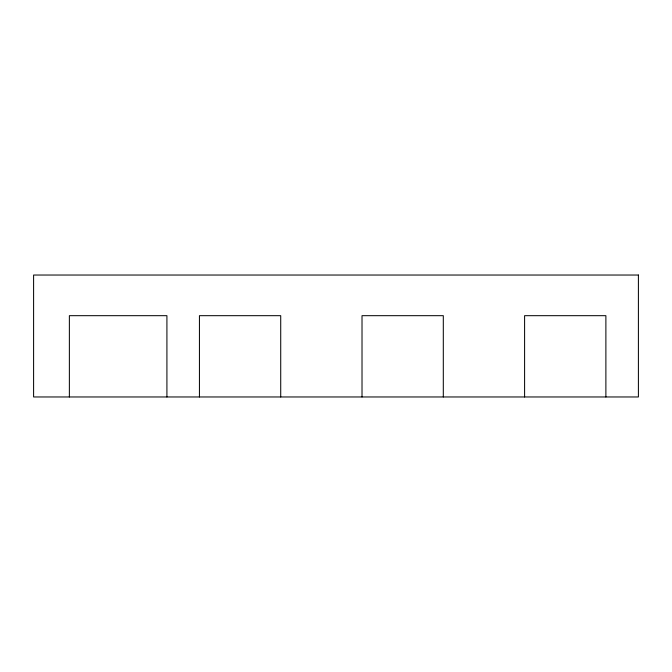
<?xml version="1.0" encoding="UTF-8"?>
<svg xmlns="http://www.w3.org/2000/svg" width="672" height="672" viewBox="0 0 672 672"><rect width="100%" height="100%" fill="white"/><g stroke="black" fill="none" stroke-linecap="round" stroke-linejoin="round"><path stroke-width="1.01" d="M605.884 396.967L605.884 315.68L524.597 315.68L524.597 396.967M443.302 396.967L443.302 315.68L362.015 315.68L362.015 396.967M280.72 396.967L280.72 315.68L199.433 315.68L199.433 396.967M166.916 396.967L166.916 315.68L69.367 315.68L69.367 396.967M638.4 275.033L33.6 275.033L33.6 396.967L638.4 396.967L638.4 275.033"/></g></svg>
